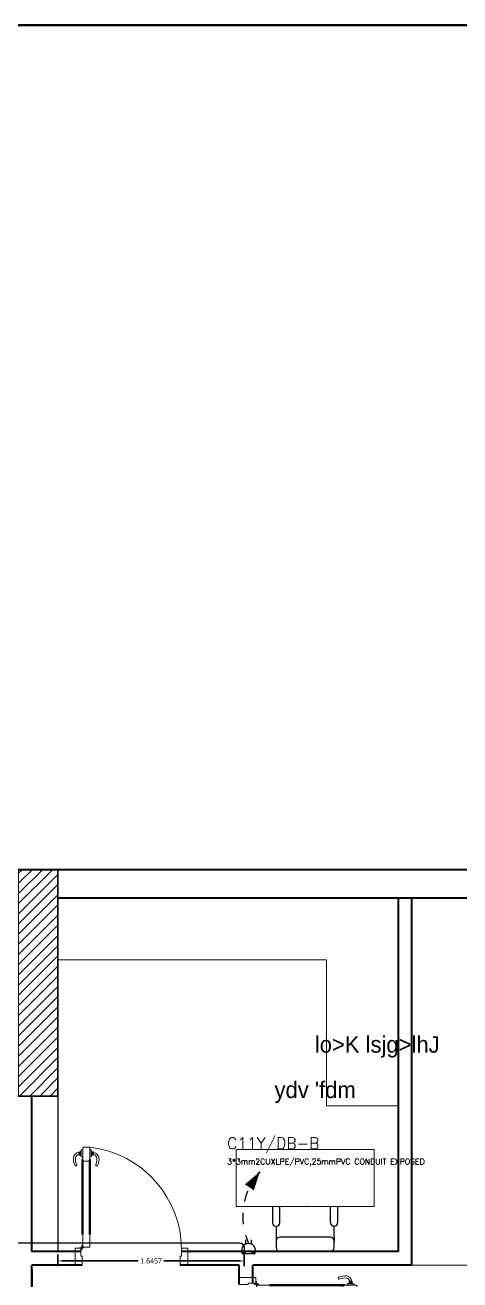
# Model space of a CAD drawing. Header units: inches. Extents: x 3955 to 4125, y 4886 to 4983.
# Drawn here: x 4055.57 to 4059.41, y 4934.84 to 4945.91 of the extents above; entities that cross this region are included whole.
import ezdxf

# ---------------------------------------------------------------- set-up
doc = ezdxf.new("R2010")
doc.units = ezdxf.units.IN
doc.header["$MEASUREMENT"] = 0
doc.linetypes.add('ACAD_ISO03W100', pattern=[30, 12, -18])
doc.linetypes.add('HIDDEN', pattern=[0.375, 0.25, -0.125])
doc.layers.get('0').update_dxf_attribs({"lineweight": 35})
doc.layers.get('Defpoints').update_dxf_attribs({"lineweight": 25})
for name, color, linetype, lineweight in [('Column(S)', 24, 'Continuous', 35), ('DIM', 6, 'Continuous', 20), ('DIM IN', 12, 'Continuous', 15), ('DOOR', 24, 'Continuous', 18), ('HA', 252, 'Continuous', 18), ('hatch col(S)', 45, 'Continuous', 15), ('TEXT', 152, 'Continuous', 30), ('walls', 7, 'Continuous', 40)]:
    doc.layers.add(name, color=color, linetype=linetype, lineweight=lineweight)
for name, color, linetype in [('E-LEADER', 30, 'Continuous'), ('E-POWER', 3, 'Continuous'), ('E-TEXT', 2, 'Continuous'), ('finish', 32, 'Continuous'), ('N Wiring', 255, 'Continuous'), ('UMG-ML', 251, 'Continuous')]:
    doc.layers.add(name, color=color, linetype=linetype)
doc.styles.add('ELEC', font='romans.shx')
doc.styles.add('SOSA', font='sosa.shx')
doc.styles.get("Standard").update_dxf_attribs({"font": 'arial.ttf'})
doc.dimstyles.get("Standard").update_dxf_attribs({"dimtxt": 0.18, "dimasz": 0.18, "dimexe": 0.18, "dimexo": 0.0625, "dimgap": 0.09, "dimtad": 0, "dimtih": 1, "dimtoh": 1, "dimdec": 4, "dimzin": 0, "dimdsep": 46, "dimtxsty": 'Standard', "dimcen": 0.09, "dimadec": 0, "dimazin": 0, "dimtfac": 1, "dimtdec": 4, "dimtofl": 0, "dimtmove": 0, "dimatfit": 3, "dimfxl": 1, "dimtolj": 1, "dimtzin": 0, "dimarcsym": 0})

# ---------------------------------------------------------------- blocks, each defined once
blk = doc.blocks.new('A$C73D03C2A')
at = {"layer": 'DOOR', "linetype": 'Continuous'}
for p, q in [((0.0466, 0.8522), (0.0466, 0.8721)), ((0.0529, 0.8721), (0.0466, 0.8721)), ((0.0529, 0.8522), (0.0529, 0.8721)), ((0.0551, 0.8453), (0.0551, 0.879)), ((0.0605, 0.879), (0.0551, 0.879)), ((0.0605, 0.8351), (0.0605, 0.8895)), ((0.0605, 0.8895), (0.0714, 0.8895)), ((0.0714, 0.8128), (0.0714, 0.9107)), ((0.0714, 0.9107), (0.1258, 0.9107)), ((0.1258, 0.8128), (0.1258, 0.9107)), ((0.1367, 0.8895), (0.1258, 0.8895)), ((0.1367, 0.8351), (0.1367, 0.8895)), ((0.1367, 0.879), (0.1421, 0.879)), ((0.1421, 0.8453), (0.1421, 0.879)), ((0.1443, 0.8721), (0.1506, 0.8721)), ((0.1443, 0.8522), (0.1443, 0.8721)), ((0.1506, 0.8522), (0.1506, 0.8721)), ((0.156, 0.8721), (0.1558, 0.8721)), ((0.156, 0.8522), (0.156, 0.8721)), ((0.0412, 0.8522), (0.0412, 0.8715)), ((0.0463, 0.8522), (0.0463, 0.8715)), ((0.0529, 0.8522), (0.0466, 0.8522)), ((0.0605, 0.8453), (0.0551, 0.8453)), ((0.0714, 0.8351), (0.0605, 0.8351)), ((0.0659, 0.2365), (0.0659, 0.8124)), ((0.0706, 0.8171), (0.0706, 0.8076)), ((0.0714, 0.8128), (0.0714, 0.2363)), ((0.0757, 0.8128), (0.0714, 0.8128)), ((0.0757, 0.8019), (0.0757, 0.8128)), ((0.0757, 0.8019), (0.0757, 0.2363)), ((0.0757, 0.8019), (0.1214, 0.8019)), ((0.1214, 0.8019), (0.1214, 0.8128)), ((0.1214, 0.8128), (0.1258, 0.8128)), ((0.1214, 0.8019), (0.1214, 0.2363)), ((0.1258, 0.8351), (0.1367, 0.8351)), ((0.1258, 0.8128), (0.1258, 0.2363)), ((0.1266, 0.8171), (0.1266, 0.8076)), ((0.1313, 0.2365), (0.1313, 0.8124)), ((0.1367, 0.8453), (0.1421, 0.8453)), ((0.1443, 0.8522), (0.1506, 0.8522)), ((0.0714, 0.2363), (0.0714, 0.1384)), ((0.1258, 0.1384), (0.1258, 0.2363)), ((0.0127, 0), (0.0127, 0.1306)), ((0.0563, 0.1306), (0.0127, 0.1306)), ((0.0563, 0.1306), (0.0563, 0.0707)), ((0.0714, 0.1384), (0.1258, 0.1384)), ((0.8351, 0.1306), (0.8351, 0.0707)), ((0.8351, 0.1306), (0.8839, 0.1306)), ((0.8839, 0), (0.8839, 0.1306)), ((0.0671, 0), (0.0127, 0)), ((0.0563, 0.0707), (0.0671, 0.0707)), ((0.0671, 0.0707), (0.0671, 0)), ((0.8242, 0.0707), (0.8242, 0)), ((0.8351, 0.0707), (0.8242, 0.0707)), ((0.8242, 0), (0.8839, 0))]:
    blk.add_line(p, q, dxfattribs=at)
at = {"layer": 'DOOR'}
for p, q in [((0.0127, 0.1307), (0.0127, 0)), ((0.0127, 0.1307), (0.0127, 0)), ((0.0127, 0.1307), (0.0127, 0)), ((0.0435, 0.1345), (0.0822, 0.1345)), ((0.0563, 0.1306), (0.0714, 0.1384)), ((0.0638, 0.1538), (0.0638, 0.1152))]:
    blk.add_line(p, q, dxfattribs=at)
at = {"layer": 'DOOR', "linetype": 'Continuous'}
blk.add_circle((0.0638, 0.1345), 0.00617, dxfattribs=at)
for centre, radius, start, end in [((0.0437, 0.8715), 0.00259, 0, 180), ((0.1532, 0.8721), 0.00262, 0, 192.45107), ((0.1052, 0.8173), 0.1054, 172.49463, 205.98988), ((0.0462, 0.8251), 0.0459, 96.27656, 172.49463), ((0.0179, 0.7732), 0.00773, 195.29128, 36.68849), ((0.106, 0.8158), 0.0903, 171.58976, 204.90774), ((0.0462, 0.8251), 0.0297, 99.70891, 172.49463), ((0.0437, 0.8522), 0.00259, 180, 0), ((0.0706, 0.8124), 0.00476, 90, 270), ((0.1266, 0.8124), 0.00476, 270, 90), ((0.1532, 0.8522), 0.00262, 167.54893, 0), ((0.151, 0.8244), 0.0459, 7.50537, 83.72344), ((0.151, 0.8244), 0.0297, 7.50537, 80.29109), ((0.1793, 0.7725), 0.00773, 143.31151, 344.70872), ((0.0912, 0.8151), 0.0903, 335.09226, 8.41024), ((0.092, 0.8166), 0.1054, 334.01012, 7.50537)]:
    blk.add_arc(centre, radius, start, end, dxfattribs=at)
at = {"layer": 'DOOR'}
blk.add_arc((0.0349, 0.1156), 0.8003, 358.92889, 83.4773, dxfattribs=at)
blk = doc.blocks.new('A$C62E15A51')
at = {"layer": 'UMG-ML', "color": 34}
for p, q in [((0.032, 0.372), (0.032, 0.309)), ((0.511, 0.404), (0.064, 0.404)), ((0.543, 0.309), (0.543, 0.372)), ((0.032, 0.277), (0.032, 0.316)), ((0.032, 0.277), (0.032, 0.179)), ((0.064, 0.277), (0.511, 0.277)), ((0.543, 0.277), (0.543, 0.316)), ((0.543, 0.179), (0.543, 0.277)), ((0, 0.004), (0, 0.15)), ((0.029, 0.179), (0.035, 0.179)), ((0.064, 0.15), (0.064, 0.004)), ((0.511, 0.15), (0.511, 0.004)), ((0.546, 0.179), (0.539, 0.179)), ((0.574, 0.004), (0.574, 0.15)), ((0.269, 0), (0.269, 0.004))]:
    blk.add_line(p, q, dxfattribs=at)
for centre, radius, start, end in [((0.064, 0.372), 0.0319, 90.0003, 180.0003), ((0.511, 0.372), 0.0319, 0.0003, 90.0003), ((0.064, 0.309), 0.0319, 180.0003, 270.0003), ((0.511, 0.309), 0.0319, 270.0003, 0.0003), ((0.029, 0.15), 0.0287, 90.0003, 180.0003), ((0.035, 0.15), 0.0287, 0.0003, 90.0003), ((0.539, 0.15), 0.0287, 90.0003, 180.0003), ((0.546, 0.15), 0.0287, 0.0003, 90.0003)]:
    blk.add_arc(centre, radius, start, end, dxfattribs=at)
blk = doc.blocks.new('S2')
blk.add_line((-147, 0), (147, 0))
at = {"linetype": 'Continuous'}
for p, q in [((-62, 167), (-62, 260)), ((62, 167), (62, 260))]:
    blk.add_line(p, q, dxfattribs=at)
blk.add_lwpolyline([(147, 0), (-147, 0), (-147, -44), (147, -44)], close=True)
for centre in [(-93, -22), (93, -22)]:
    blk.add_circle(centre, 19.4)
blk.add_arc((0, 30), 150, 348.4616, 191.5384, dxfattribs=at)
blk = doc.blocks.new('*U9')
blk.add_line((233, 512), (309, 560))
blk.add_lwpolyline([(309, 560, 0, 96, 0), (175, 462, 96, 96, 0)], format="xyseb")
at = {"linetype": 'HIDDEN', "ltscale": 0.2}
blk.add_arc((581, 44), 583, 117.8068, 184.3237, dxfattribs=at)
blk = doc.blocks.new('*D312')
at = {"layer": 'Defpoints', "color": 0}
for p in [(3569.297, 1337.437, 0), (3570.942, 1337.437, 0), (3569.297, 1337.363)]:
    blk.add_point(p, dxfattribs=at)
at = {"layer": 'DIM', "color": 0, "lineweight": -2, "transparency": 16777216}
for p, q in [((3569.297, 1337.421), (3569.297, 1337.318)), ((3569.342, 1337.363), (3570.006, 1337.363)), ((3570.897, 1337.363), (3570.233, 1337.363)), ((3570.942, 1337.421), (3570.942, 1337.318))]:
    blk.add_line(p, q, dxfattribs=at)
at = {"layer": 'DIM', "color": 0, "transparency": 16777216}
for points in [[(3569.342, 1337.371), (3569.342, 1337.356), (3569.297, 1337.363)], [(3570.897, 1337.371), (3570.897, 1337.356), (3570.942, 1337.363)]]:
    blk.add_solid(points, dxfattribs=at)
at = {"layer": 'DIM', "color": 0, "transparency": 16777216, "insert": (3570.119, 1337.363), "char_height": 0.045, "attachment_point": 5}
blk.add_mtext('\\A1;1.6457', dxfattribs=at)
blk = doc.blocks.new('A$C606D7A20')
at = {"layer": 'hatch col(S)', "ltscale": 2.5}
h = blk.add_hatch(dxfattribs=at)
h.set_pattern_fill('ANSI31', color=256, scale=0.02, angle=-360)
h.set_pattern_definition([(45, (-150.37583, 298.166544), (-0.044901281, 0.044901281), [])])
h.paths.add_polyline_path([(41.06753, -1.999), (41.41752, -1.999), (41.41751, -0.00161), (41.06751, -0.00161)])
at = {"layer": 'Column(S)', "ltscale": 2.5}
blk.add_lwpolyline([(41.41751, -0.00161), (41.06752, -0.00161), (41.06752, -1.999), (41.41751, -1.999)], close=True, dxfattribs=at)
at = {"layer": 'DIM IN', "ltscale": 2.5}
blk.add_line((44.54069, -3.49087), (45.19247, -3.49087), dxfattribs=at)
for points in [[(43.78901, -0.79805), (41.41751, -0.79805), (41.41751, -0.25), (44.42069, -0.25), (44.42069, -0.79805)], [(43.78901, -0.79805), (43.78901, -2.08373), (44.42069, -2.08373), (44.42069, -0.25), (43.78901, -0.25)]]:
    blk.add_lwpolyline(points, dxfattribs=at)
at = {"layer": 'DIM IN', "ltscale": 2.5, "elevation": 0}
blk.add_lwpolyline([(42.99065, -2.47087), (44.20984, -2.47087), (44.20984, -2.97386), (42.99065, -2.97386)], close=True, dxfattribs=at)
at = {"layer": 'HA', "linetype": 'ACAD_ISO03W100'}
blk.add_lwpolyline([(34.29757, 0), (48.78417, 0), (48.42931, -4.81079)], dxfattribs=at)
at = {"layer": 'N Wiring'}
blk.add_lwpolyline([(39.25793, -3.54049), (39.25793, -3.33463, -0.41421356), (39.29793, -3.29463), (43.02319, -3.29463, -0.41421356), (43.06319, -3.33463), (43.06319, -3.37963)], format="xyb", dxfattribs=at)
at = {"layer": 'UMG-ML', "ltscale": 2.5}
blk.add_line((41.41751, -1.999), (41.41751, -3.37087), dxfattribs=at)
at = {"layer": 'walls', "ltscale": 2.5}
for p, q in [((0, 0), (46.78387, -0.00063)), ((41.41751, -0.25), (46.78387, -0.25)), ((44.42069, -0.25), (44.42069, -3.37087)), ((44.54069, -0.25), (44.54069, -3.49087)), ((41.18755, -3.37087), (41.18755, -1.999)), ((41.61871, -3.37087), (41.18755, -3.37087)), ((44.42069, -3.37087), (42.509, -3.37087)), ((41.63114, -3.49087), (41.18755, -3.49087)), ((41.18755, -3.53087), (41.18755, -3.49087)), ((41.18755, -4.46079), (41.18755, -3.53087)), ((41.18755, -3.53087), (41.18755, -4.46339)), ((43.01783, -3.49087), (42.49656, -3.49087)), ((43.01783, -3.66181), (43.01783, -3.49087)), ((44.54069, -3.49087), (43.13783, -3.49087)), ((43.13783, -3.64937), (43.13783, -3.49087))]:
    blk.add_line(p, q, dxfattribs=at)
at = {"layer": 'DOOR', "ltscale": 2.5, "xscale": 1.143151522551666, "yscale": 1.143151522551666, "zscale": 1.143151522551666}
blk.add_blockref('A$C73D03C2A', (41.55439, -3.49087), dxfattribs=at)
at = {"layer": 'DOOR', "ltscale": 2.5, "xscale": 1.143151522551666, "yscale": 1.143151522551666, "zscale": 1.143151522551666, "rotation": 270}
blk.add_blockref('A$C73D03C2A', (43.01683, -3.58505), dxfattribs=at)
at = {"layer": 'E-LEADER', "xscale": 0.001, "yscale": 0.001, "zscale": 0.001, "rotation": 19.94119348227059}
blk.add_blockref('*U9', (43.10074, -3.29846), dxfattribs=at)
at = {"layer": 'E-POWER', "xscale": 0.0004022874689625001, "yscale": 0.0004022874689625001, "zscale": 0.0004022874689625001}
blk.add_blockref('S2', (43.10074, -3.37087), dxfattribs=at)
at = {"layer": 'finish', "ltscale": 2.5, "rotation": 179.999656520036}
blk.add_blockref('A$C62E15A51', (43.88746, -2.9665), dxfattribs=at)
at = {"layer": 'E-TEXT', "style": 'ELEC'}
for s, height, p in [('C11Y/DB-B', 0.1, (42.91208, -2.46541, 0)), ('3*3mm2CUXLPE/PVC,25mmPVC CONDUIT EXPOSED', 0.05, (42.91208, -2.60122, 0))]:
    blk.add_text(s, height=height, dxfattribs=at).set_placement(p)
at = {"layer": 'TEXT', "linetype": 'Continuous', "ltscale": 0.09, "style": 'SOSA'}
for s, height, p in [('lo>K lsjg>lhJ ', 0.1454168, (43.68568, -1.61576, 0)), ("ydv 'fdm", 0.145417, (43.32968, -2.01602, 0))]:
    blk.add_text(s, height=height, dxfattribs=at).set_placement(p)
at = {"layer": 'DIM'}
dim = blk.add_linear_dim(base=(41.41751, -3.45329, 0), p1=(43.06319, -3.37963), p2=(41.41751, -3.37963), dimstyle='Standard', dxfattribs=at)
dim.commit()
dim.dimension.update_dxf_attribs({"geometry": '*D312', "text_midpoint": (42.24035, -3.45329, 0), "insert": (-3527.87912, -1340.81648)})

msp = doc.modelspace()

# ---------------------------------------------------------------- linework, layer by layer
at = {"color": 1, "lineweight": 50}
msp.add_lwpolyline([(4066.795, 4945.915), (4012.12, 4945.915), (4012.12, 4917.264), (4066.795, 4917.264)], close=True, dxfattribs=at)

# ---------------------------------------------------------------- block references
msp.add_blockref('A$C606D7A20', (4014.446, 4938.465))

doc.saveas('drawing.dxf')
